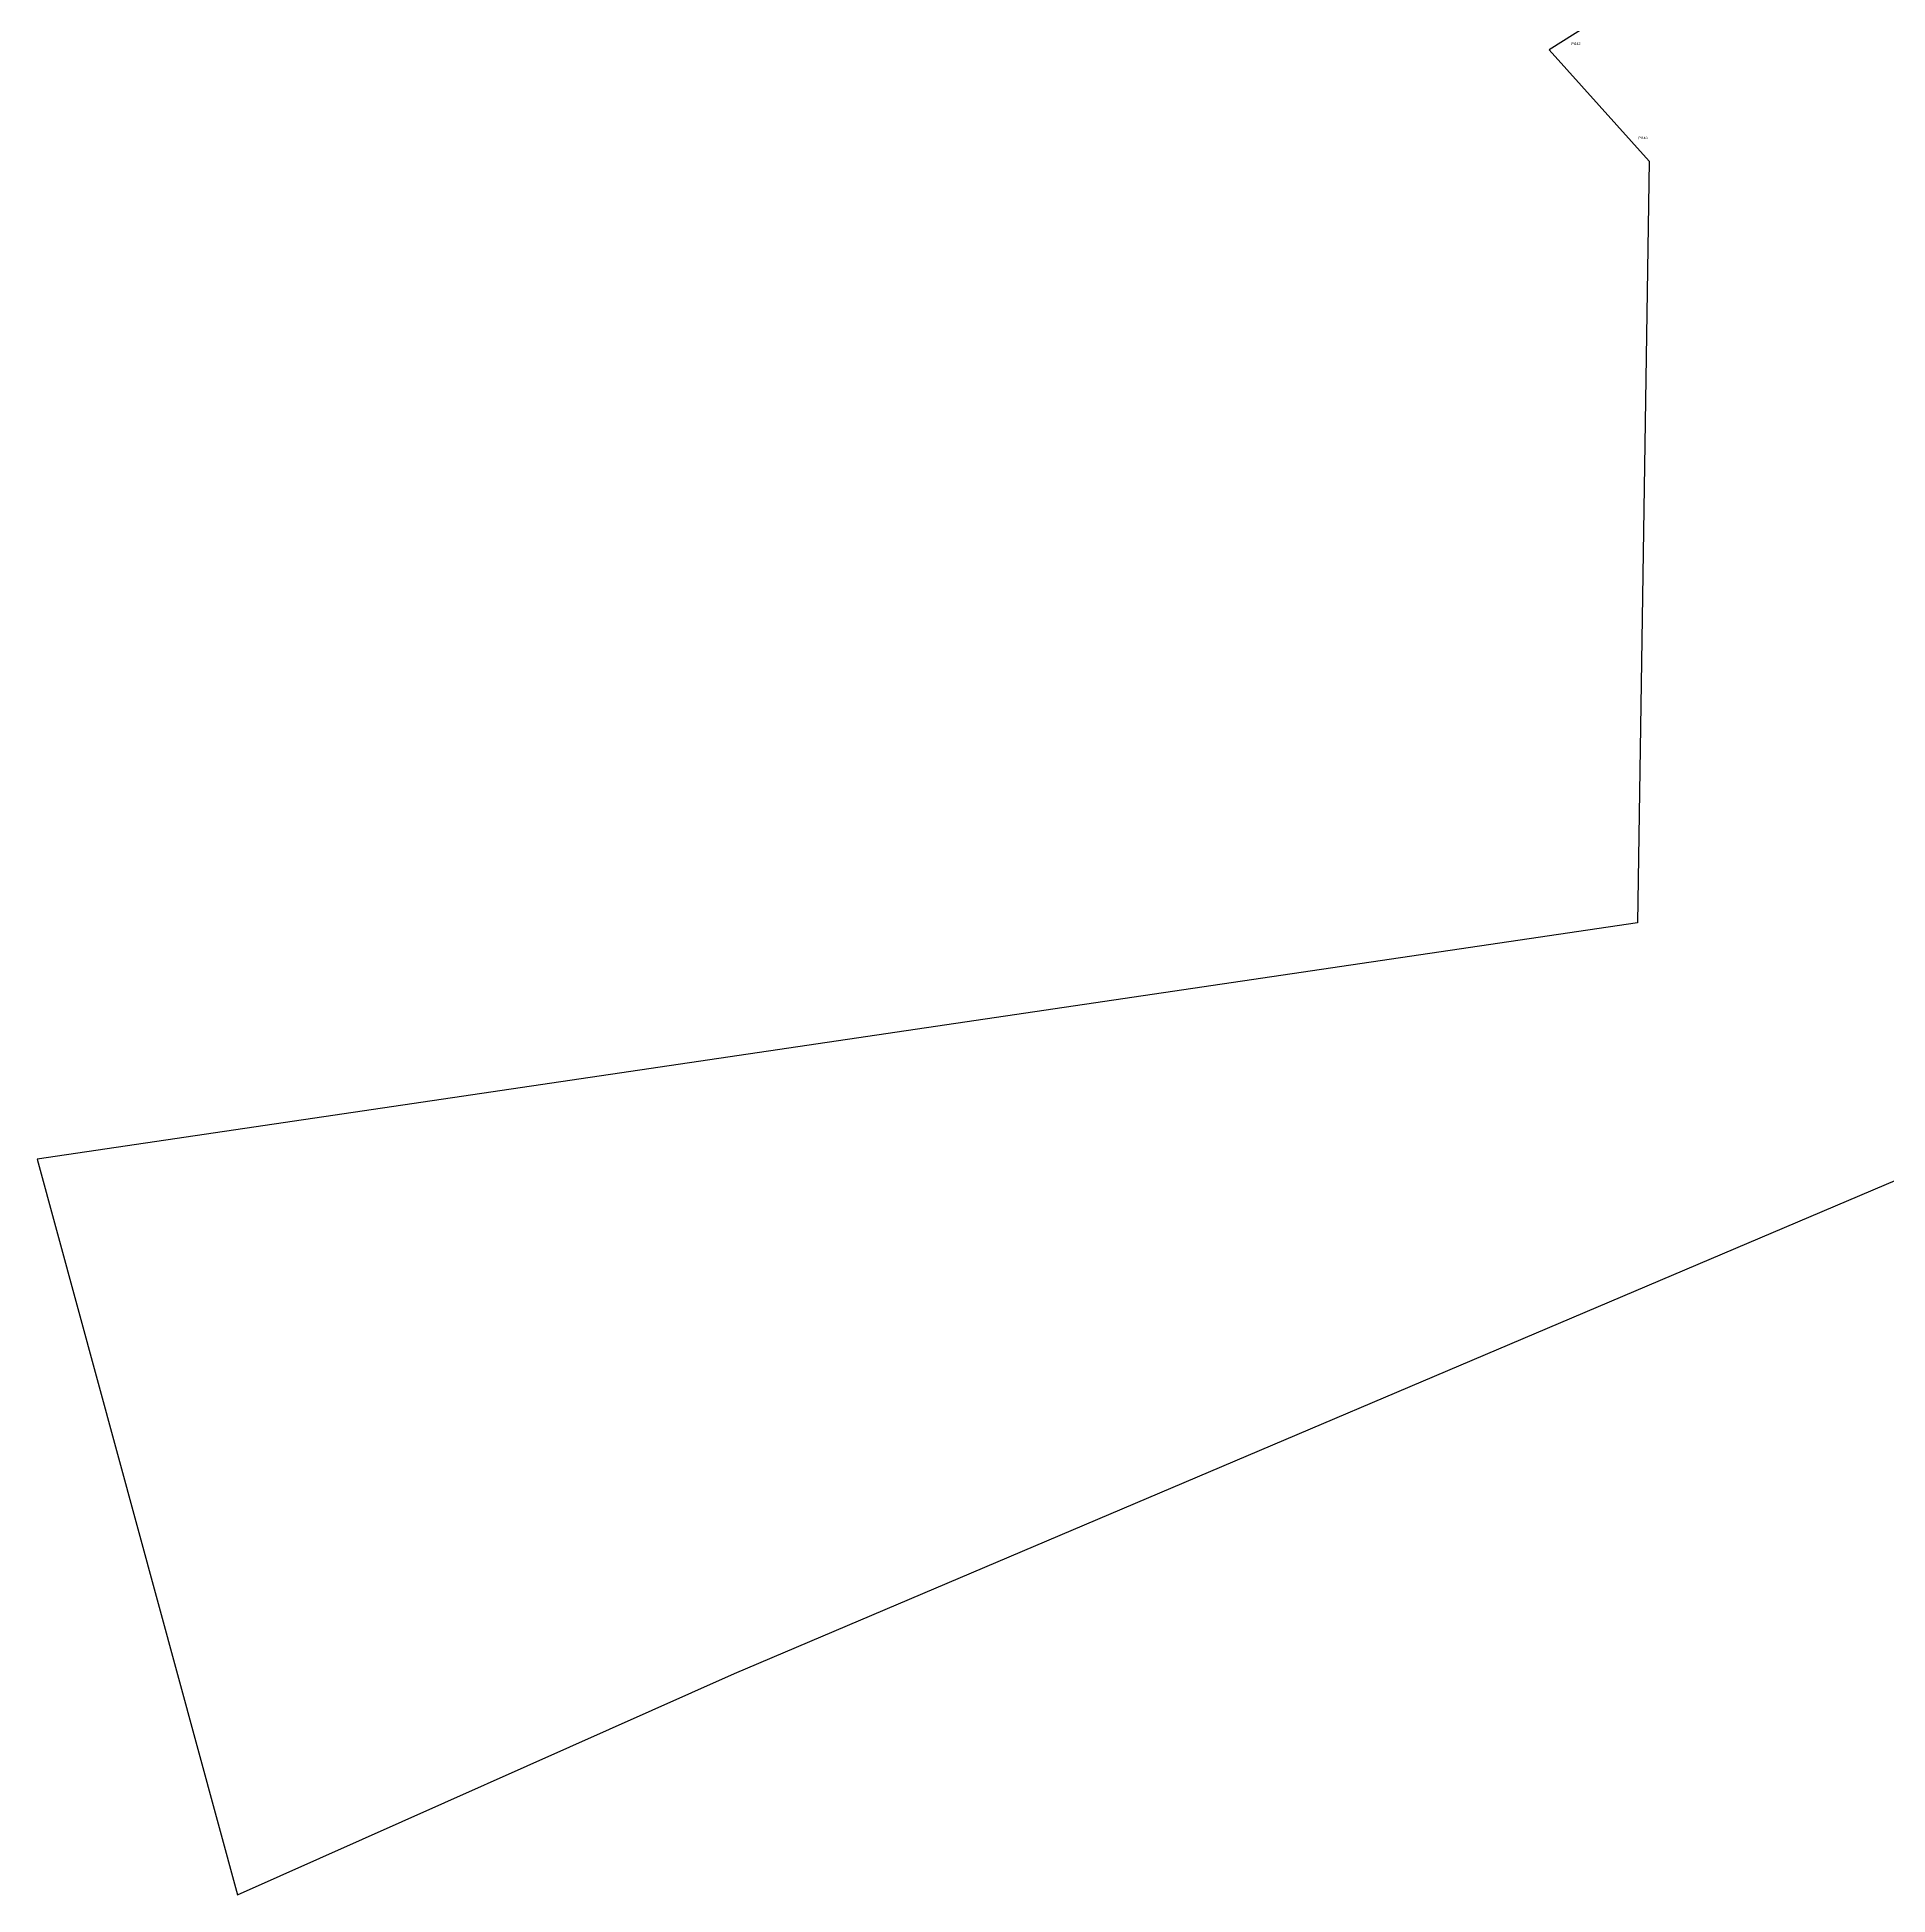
# Model space of a CAD drawing. Extents: x 550048 to 550251, y 1838135 to 1838333.
# Drawn here: x 550048.2 to 550121.6, y 1838134.7 to 1838208.4 of the extents above; entities that cross this region are included whole.
import ezdxf

# ---------------------------------------------------------------- set-up
doc = ezdxf.new("R2010")
doc.units = 0
for name, color, linetype in [('Level 10', 7, 'Continuous'), ('Level 12', 7, 'Continuous'), ('Level 7', 7, 'Continuous')]:
    doc.layers.add(name, color=color, linetype=linetype)

msp = doc.modelspace()

# ---------------------------------------------------------------- linework, layer by layer
at = {"layer": 'Level 10'}
msp.add_lwpolyline([(550111.6175, 1838210.0382), (550108.16, 1838207.86), (550112.13, 1838203.45), (550111.66, 1838173.24), (550048.2, 1838163.86), (550056.14, 1838134.68), (550075.86, 1838143.46), (550124.96, 1838164.32), (550130.29, 1838149.16)], dxfattribs=at)
at = {"layer": 'Level 7'}
for p, q in [((550109.043, 1838208.059), (550109.043, 1838208.059)), ((550109.043, 1838208.059), (550109.043, 1838208.059)), ((550109.043, 1838208.059), (550109.043, 1838208.059)), ((550109.043, 1838208.059), (550109.043, 1838208.059)), ((550109.043, 1838208.059), (550109.043, 1838208.059)), ((550111.701, 1838204.321), (550111.701, 1838204.321)), ((550111.701, 1838204.321), (550111.701, 1838204.321)), ((550111.701, 1838204.321), (550111.701, 1838204.321)), ((550111.701, 1838204.321), (550111.701, 1838204.321)), ((550111.701, 1838204.321), (550111.701, 1838204.321))]:
    msp.add_line(p, q, dxfattribs=at)

# ---------------------------------------------------------------- texts
at = {"layer": 'Level 12'}
for s, p in [('Pt142', (550109.043, 1838208.059)), ('Pt142', (550109.043, 1838208.059)), ('Pt142', (550109.043, 1838208.059)), ('Pt142', (550109.043, 1838208.059)), ('Pt142', (550109.043, 1838208.059)), ('Pt143', (550111.701, 1838204.321)), ('Pt143', (550111.701, 1838204.321)), ('Pt143', (550111.701, 1838204.321)), ('Pt143', (550111.701, 1838204.321)), ('Pt143', (550111.701, 1838204.321))]:
    msp.add_text(s, height=0.1, dxfattribs=at).set_placement(p)

doc.saveas('drawing.dxf')
